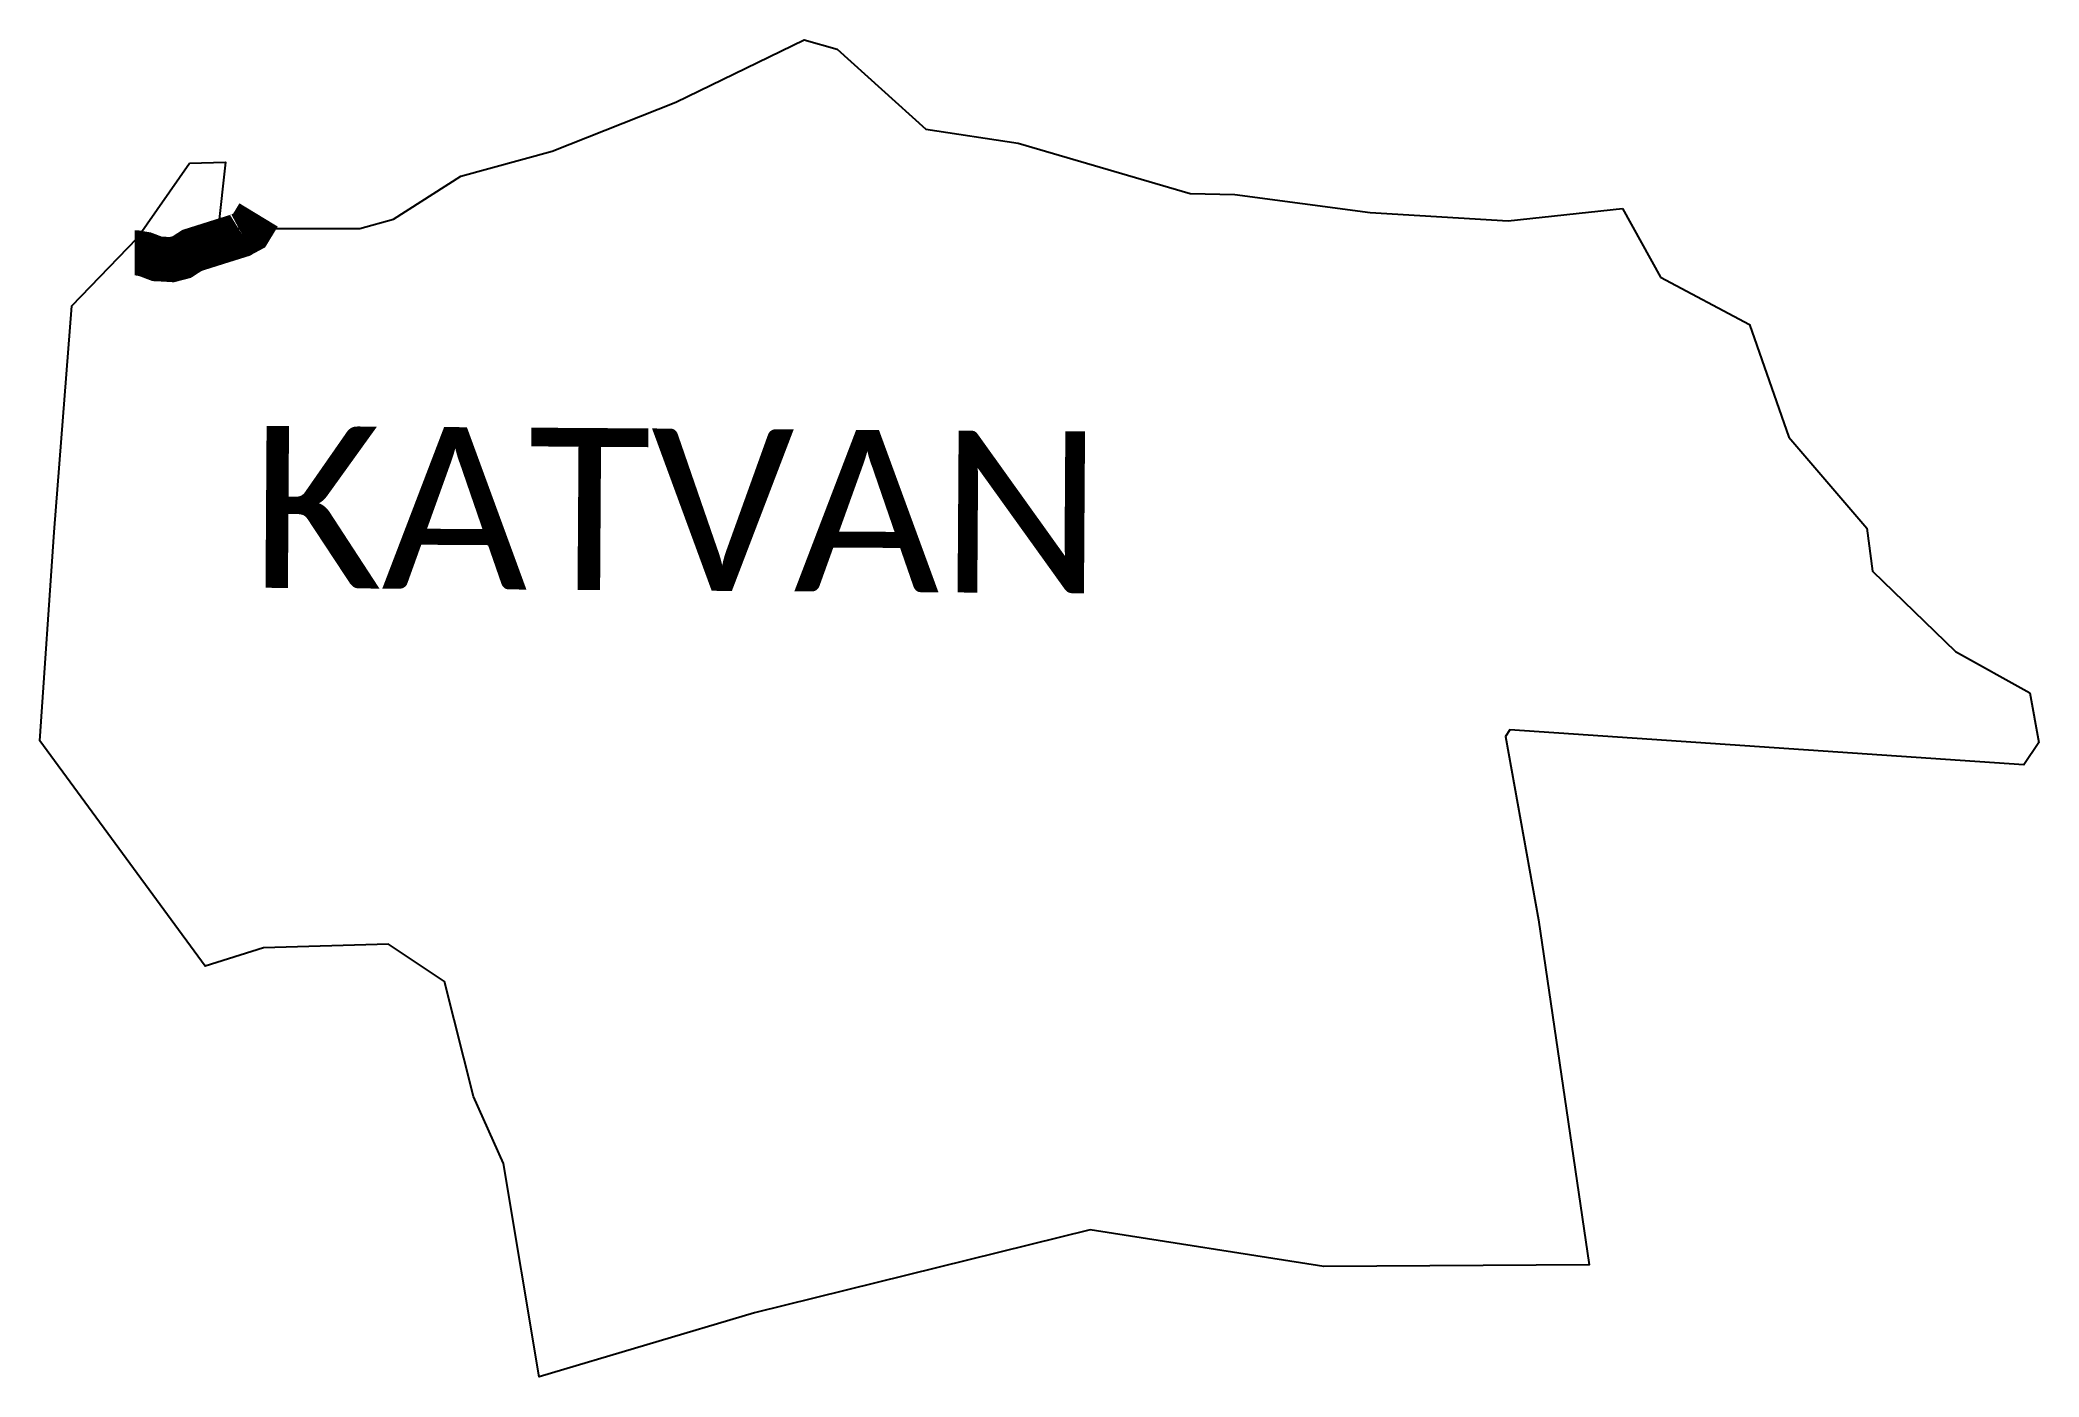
# Model space of a CAD drawing. Header units: metres. Extents: x 328443 to 330671, y 1803515 to 1805004.
import ezdxf

# ---------------------------------------------------------------- set-up
doc = ezdxf.new("R2010")
doc.units = ezdxf.units.M
for name, color, linetype in [('UNPROTECTED', 130, 'Continuous'), ('UNPROTECTED DUE TO CREEK', 150, 'Continuous'), ('village', 3, 'Continuous'), ('VILLAGE NAME', 250, 'Continuous')]:
    doc.layers.add(name, color=color, linetype=linetype)

msp = doc.modelspace()

# ---------------------------------------------------------------- linework, layer by layer
at = {"color": 3}
for points in [[(328610.1, 1804866.9), (328650.3, 1804867.9), (328641.9, 1804794), (328799.9, 1804793.9), (328837.2, 1804804.5), (328912.2, 1804852.4), (329014.1, 1804880), (329151.9, 1804934.8), (329294.7, 1805004), (329331.6, 1804993.9)], [(329430.5, 1804904.7), (329533.3, 1804889.2), (329724.8, 1804833.1), (329774.6, 1804832), (329925.3, 1804812), (330079.3, 1804802.7), (330206.5, 1804816.2)], [(330248.8, 1804739.9), (330348.2, 1804686.9), (330392, 1804561.6), (330478.7, 1804460.4), (330485.2, 1804412.4), (330577.5, 1804322.9), (330660.5, 1804276.7), (330670.6, 1804221.4), (330653.7, 1804196.7), (330080.9, 1804235.6), (330076.4, 1804228.4), (330113.1, 1804023.9), (330169.3, 1803639.9), (329873.8, 1803637.8), (329613.3, 1803678.8), (329239.6, 1803586.2), (328999.7, 1803514.9), (328959.8, 1803752.5), (328926.6, 1803827.2), (328894.3, 1803955.4), (328831.6, 1803996.8), (328692.5, 1803993), (328627.6, 1803972.3), (328443.4, 1804223.4), (328459.1, 1804455.9), (328479.1, 1804707.9), (328551.8, 1804783.3), (328610.1, 1804866.9)]]:
    msp.add_lwpolyline(points, dxfattribs=at)
at = {"layer": 'UNPROTECTED', "const_width": 50, "flags": 128}
msp.add_lwpolyline([(328668.5, 1804787.5), (328667.2, 1804786.7), (328642.9, 1804779.1), (328612.8, 1804769.6), (328601.4, 1804762.2), (328590.2, 1804759.3), (328580.6, 1804759.9), (328573.9, 1804760.2), (328560.5, 1804765.3), (328550.6, 1804767), (328548.9, 1804767)], dxfattribs=at)
at = {"layer": 'UNPROTECTED DUE TO CREEK', "flags": 128}
msp.add_lwpolyline([(328687, 1804809.1, 50, 50, 0), (328676.5, 1804791.8, 50, 50, 0), (328668.5, 1804787.5, 0, 0, 0)], format="xyseb", dxfattribs=at)
at = {"layer": 'village'}
for points in [[(329331.6, 1804993.9), (329430.5, 1804904.7)], [(330206.5, 1804816.2), (330248.8, 1804739.9)]]:
    msp.add_lwpolyline(points, dxfattribs=at)

# ---------------------------------------------------------------- texts
at = {"layer": 'VILLAGE NAME', "insert": (328678.9, 1804574.3), "char_height": 180.345, "attachment_point": 1, "rotation": 359.6139}
msp.add_mtext_dynamic_manual_height_columns('{\\fCalibri|b0|i0|c0|p34;KATVAN}', width=1779.605, gutter_width=901.7, heights=[0], dxfattribs=at)

doc.saveas('drawing.dxf')
